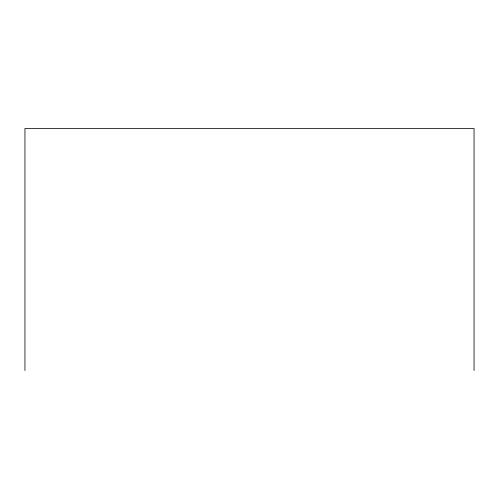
<?xml version="1.0" encoding="UTF-8"?>
<svg xmlns="http://www.w3.org/2000/svg" width="499" height="499" viewBox="0 0 499 499"><rect width="100%" height="100%" fill="white"/><g stroke="black" fill="none" stroke-linecap="round" stroke-linejoin="round"><path stroke-width="0.75" d="M474.05 370.507L474.05 128.493L24.95 128.493L24.95 370.507"/></g></svg>
